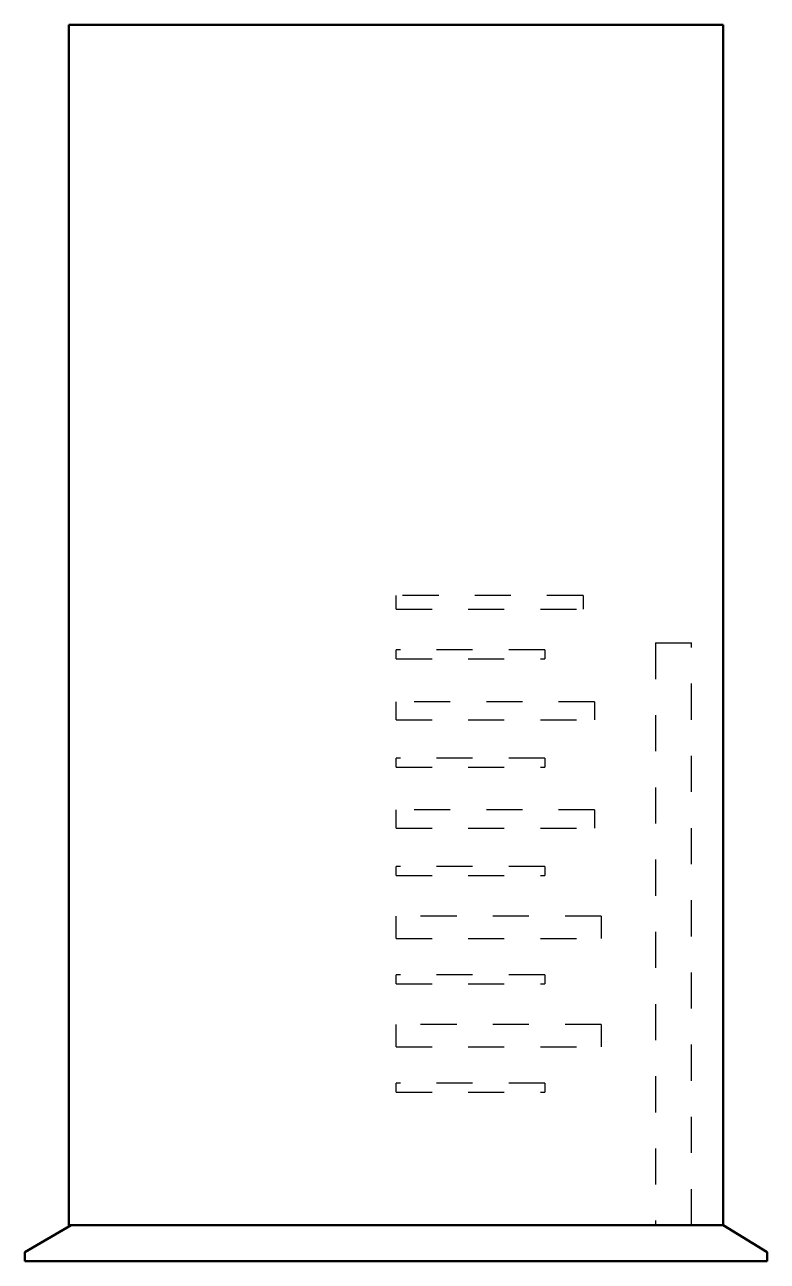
# Model space of a CAD drawing. Header units: inches. Extents: x -10.3 to 10.3, y 0 to 34.2.
import ezdxf

# ---------------------------------------------------------------- set-up
doc = ezdxf.new("R2010")
doc.units = ezdxf.units.IN
doc.header["$MEASUREMENT"] = 0
doc.linetypes.add('Dashed', pattern=[2, 1, -1])
doc.layers.add('AM_0', color=7, linetype='Continuous', lineweight=50)
doc.layers.add('AM_9', color=6, linetype='Dashed', lineweight=25)

# ---------------------------------------------------------------- blocks, each defined once
blk = doc.blocks.new('1_5MXM48AVJU9_PART12_0_in_5MXM48AVJU9_2')
at = {"layer": 'AM_9'}
for p, q in [((7.1875, 17.125), (8.1875, 17.125)), ((7.1875, 17.125), (7.1875, 1)), ((8.1875, 1), (8.1875, 17.125))]:
    blk.add_line(p, q, dxfattribs=at)
blk = doc.blocks.new('2_5MXM48AVJU9_PART11_0_in_5MXM48AVJU9_2')
at = {"layer": 'AM_9'}
for p, q in [((4.1225, 7.9375), (0, 7.9375)), ((0, 7.6875), (0, 7.9375)), ((4.1225, 7.9375), (4.1225, 7.6875)), ((0, 7.6875), (4.1225, 7.6875))]:
    blk.add_line(p, q, dxfattribs=at)
blk = doc.blocks.new('3_5MXM48AVJU9_PART10_0_in_5MXM48AVJU9_2')
at = {"layer": 'AM_9'}
for p, q in [((5.6825, 9.5625), (0, 9.5625)), ((0, 8.9375), (0, 9.5625)), ((5.6825, 9.5625), (5.6825, 8.9375)), ((0, 8.9375), (5.6825, 8.9375))]:
    blk.add_line(p, q, dxfattribs=at)
blk = doc.blocks.new('4_5MXM48AVJU9_PART9_0_in_5MXM48AVJU9_2')
at = {"layer": 'AM_9'}
for p, q in [((5.5025, 15.5), (0, 15.5)), ((0, 15), (0, 15.5)), ((5.5025, 15.5), (5.5025, 15)), ((0, 15), (5.5025, 15))]:
    blk.add_line(p, q, dxfattribs=at)
blk = doc.blocks.new('5_5MXM48AVJU9_PART8_0_in_5MXM48AVJU9_2')
at = {"layer": 'AM_9'}
for p, q in [((5.1825, 18.4375), (0, 18.4375)), ((0, 18.0625), (0, 18.4375)), ((5.1825, 18.4375), (5.1825, 18.0625)), ((0, 18.0625), (5.1825, 18.0625))]:
    blk.add_line(p, q, dxfattribs=at)
blk = doc.blocks.new('6_5MXM48AVJU9_PART7_0_in_5MXM48AVJU9_2')
at = {"layer": 'AM_0'}
for p, q in [((-9.0625, 1), (-9.0625, 34.25)), ((-9.0625, 34.25), (9.0625, 34.25)), ((9.0625, 34.25), (9.0625, 1)), ((-8.999375, 1), (-10.285, 0.25)), ((9.0625, 1), (-9.0625, 1)), ((10.285, 0.25), (9.0625, 1)), ((-10.285, 0.25), (-10.285, 0)), ((10.285, 0), (10.285, 0.25)), ((-10.285, 0), (10.285, 0))]:
    blk.add_line(p, q, dxfattribs=at)
blk = doc.blocks.new('7_5MXM48AVJU9_PART6_0_in_5MXM48AVJU9_2')
at = {"layer": 'AM_9'}
for p, q in [((4.1225, 13.9375), (0, 13.9375)), ((0, 13.6875), (0, 13.9375)), ((4.1225, 13.9375), (4.1225, 13.6875)), ((0, 13.6875), (4.1225, 13.6875))]:
    blk.add_line(p, q, dxfattribs=at)
blk = doc.blocks.new('8_5MXM48AVJU9_PART5_0_in_5MXM48AVJU9_2')
at = {"layer": 'AM_9'}
for p, q in [((4.1225, 10.9375), (0, 10.9375)), ((0, 10.6875), (0, 10.9375)), ((0, 10.6875), (4.1225, 10.6875)), ((4.1225, 10.9375), (4.1225, 10.6875))]:
    blk.add_line(p, q, dxfattribs=at)
blk = doc.blocks.new('9_5MXM48AVJU9_PART4_0_in_5MXM48AVJU9_2')
at = {"layer": 'AM_9'}
for p, q in [((4.1225, 16.9375), (0, 16.9375)), ((0, 16.6875), (0, 16.9375)), ((4.1225, 16.9375), (4.1225, 16.6875)), ((0, 16.6875), (4.1225, 16.6875))]:
    blk.add_line(p, q, dxfattribs=at)
blk = doc.blocks.new('10_5MXM48AVJU9_PART3_0_in_5MXM48AVJU9_2')
at = {"layer": 'AM_9'}
for p, q in [((5.5025, 12.5), (0, 12.5)), ((0, 12), (0, 12.5)), ((5.5025, 12.5), (5.5025, 12)), ((0, 12), (5.5025, 12))]:
    blk.add_line(p, q, dxfattribs=at)
blk = doc.blocks.new('11_5MXM48AVJU9_PART2_0_in_5MXM48AVJU9_2')
at = {"layer": 'AM_9'}
for p, q in [((4.1225, 4.9375), (0, 4.9375)), ((0, 4.6875), (0, 4.9375)), ((4.1225, 4.9375), (4.1225, 4.6875)), ((0, 4.6875), (4.1225, 4.6875))]:
    blk.add_line(p, q, dxfattribs=at)
blk = doc.blocks.new('12_5MXM48AVJU9_PART1_0_in_5MXM48AVJU9_2')
at = {"layer": 'AM_9'}
for p, q in [((5.6825, 6.5625), (0, 6.5625)), ((0, 5.9375), (0, 6.5625)), ((5.6825, 6.5625), (5.6825, 5.9375)), ((0, 5.9375), (5.6825, 5.9375))]:
    blk.add_line(p, q, dxfattribs=at)

msp = doc.modelspace()

# ---------------------------------------------------------------- block references
for name in ['6_5MXM48AVJU9_PART7_0_in_5MXM48AVJU9_2', '5_5MXM48AVJU9_PART8_0_in_5MXM48AVJU9_2', '9_5MXM48AVJU9_PART4_0_in_5MXM48AVJU9_2', '1_5MXM48AVJU9_PART12_0_in_5MXM48AVJU9_2', '4_5MXM48AVJU9_PART9_0_in_5MXM48AVJU9_2', '7_5MXM48AVJU9_PART6_0_in_5MXM48AVJU9_2', '10_5MXM48AVJU9_PART3_0_in_5MXM48AVJU9_2', '8_5MXM48AVJU9_PART5_0_in_5MXM48AVJU9_2', '3_5MXM48AVJU9_PART10_0_in_5MXM48AVJU9_2', '2_5MXM48AVJU9_PART11_0_in_5MXM48AVJU9_2', '12_5MXM48AVJU9_PART1_0_in_5MXM48AVJU9_2', '11_5MXM48AVJU9_PART2_0_in_5MXM48AVJU9_2']:
    msp.add_blockref(name, (0, 0))

doc.saveas('drawing.dxf')
